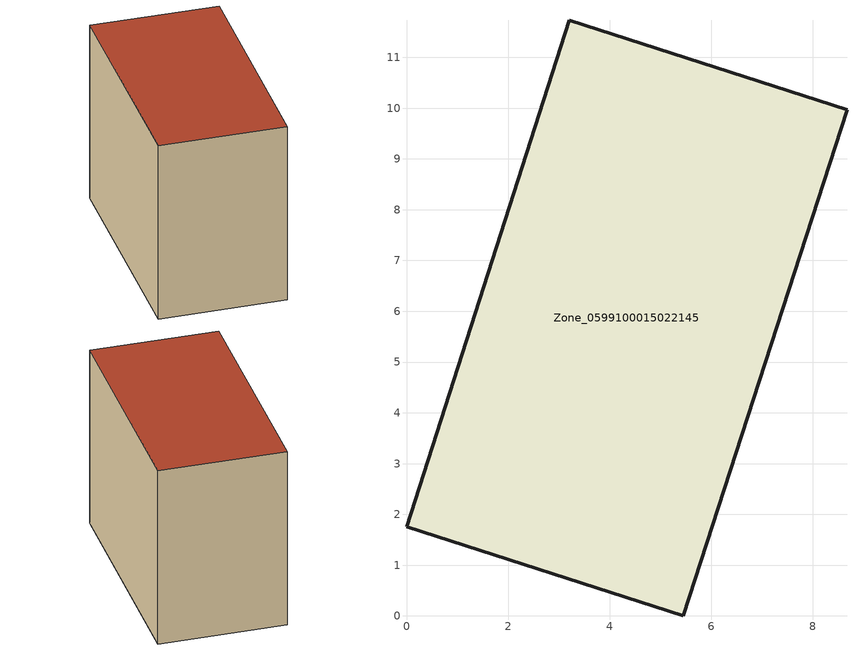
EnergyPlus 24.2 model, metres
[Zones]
Zone_0599100015022145
 floor ground (C_G): 3.21,11.73 8.67,9.97 5.45,0 0,1.76 z0.99
 wall outside (C_F): 8.67,9.97 3.21,11.73 0,1.76 5.45,0 8.67,9.97 z0.99:9.59
 roof outside (C_R): 0,1.76 5.45,0 8.67,9.97 3.21,11.73 z9.59
[BUILDING]
Pand.0599100015022145: North Axis=0; Terrain=City; Loads Convergence Tolerance Value=0.04; Temperature Convergence Tolerance Value=0.4; Solar Distribution=FullExterior; Maximum Number of Warmup Days=25; Minimum Number of Warmup Days=1
[Site:Location]
Rotterdam.The.Hague.AP_ZH_NLD Design_Conditions: Latitude=51.96; Longitude=4.45; Time Zone=1; Elevation=-4.5
[SITE:GROUNDTEMPERATURE:BUILDINGSURFACE]
18, 18, 18, 18, 18, 18, 18, 18, 18, 18, 18, 18
[MATERIAL] Thermal Absorptance=0.9; Solar Absorptance=0.7; Visible Absorptance=0.7
Name | Roughness | Thickness | Conductivity | Density | Specific Heat
G.TI.2006-2014 | MediumSmooth | 0.15 | 0.06 | 540 | 1210
F.TI.2006-2014 | Rough | 0.3 | 0.12 | 1920 | 840
R.TI.2006-2014 | MediumRough | 0.2 | 0.08 | 1500 | 1000
[CONSTRUCTION]
C_G: G.TI.2006-2014
C_F: F.TI.2006-2014
C_R: R.TI.2006-2014
[ZONE]
Zone_0599100015022145: Type=1; Multiplier=1; Ceiling Height=Autocalculate; Volume=Autocalculate; Floor Area=autocalculate; Part of Total Floor Area=Yes
[ZONEINFILTRATION:DESIGNFLOWRATE]
Infil_Zone_0599100015022145: Zone or ZoneList or Space or SpaceList=Zone_0599100015022145; Schedule=AlwaysOn; Design Flow Rate Calculation Method=Flow/Area; Flow Rate per Floor Area=0.0015; Constant Term Coefficient=1; Temperature Term Coefficient=0; Velocity Term Coefficient=0; Velocity Squared Term Coefficient=0
[HVACTEMPLATE:ZONE:IDEALLOADSAIRSYSTEM]
Zone_0599100015022145: Maximum Heating Supply Air Temperature=50; Minimum Cooling Supply Air Temperature=13; Maximum Heating Supply Air Humidity Ratio=0.0156; Minimum Cooling Supply Air Humidity Ratio=0.0077; Heating Limit=NoLimit; Cooling Limit=NoLimit; Dehumidification Control Type=ConstantSensibleHeatRatio; Cooling Sensible Heat Ratio=0.7; Dehumidification Setpoint=60; Humidification Control Type=None; Humidification Setpoint=30; Outdoor Air Method=None; Outdoor Air Flow Rate per Person=0.00944; Outdoor Air Flow Rate per Zone Floor Area=0; Outdoor Air Flow Rate per Zone=0; Demand Controlled Ventilation Type=None; Outdoor Air Economizer Type=NoEconomizer; Heat Recovery Type=None; Sensible Heat Recovery Effectiveness=0.7; Latent Heat Recovery Effectiveness=0.65
[ZONECONTROL:THERMOSTAT]
ThermostatControl_Zone_0599100015022145: Zone or ZoneList=Zone_0599100015022145; Control Type Schedule=DualSetpointControlType; Control 1=Thermostat_Zone_0599100015022145; Temperature Difference Between Cutout And Setpoint=0
[THERMOSTATSETPOINT:DUALSETPOINT]
Thermostat_Zone_0599100015022145: Heating Setpoint Temperature Schedule=HeatingSetpoint_Zone_0599100015022145; Cooling Setpoint Temperature Schedule=CoolingSetpoint_Zone_0599100015022145
[SCHEDULE:COMPACT]
HeatingSetpoint_Zone_0599100015022145: Through: 12/31, For: AllDays, Until: 24:00, 21
CoolingSetpoint_Zone_0599100015022145: Through: 12/31, For: AllDays, Until: 24:00, 24
DualSetpointControlType: Through: 12/31, For: AllDays, Until: 24:00, 4
AlwaysOn: Through: 12/31, For: AllDays, Until: 24:00, 1
